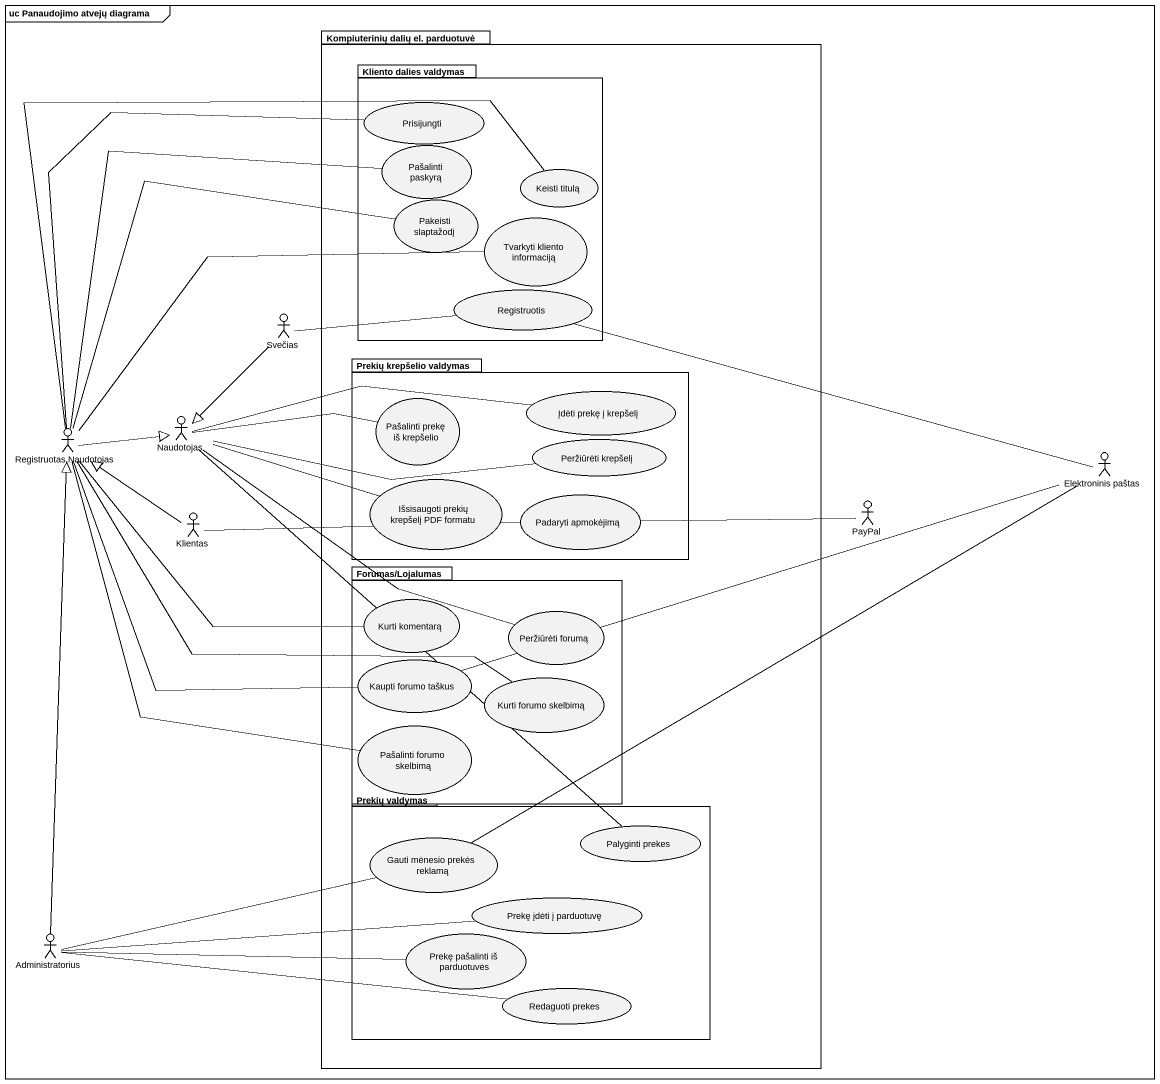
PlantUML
@startuml
mainframe uc Panaudojimo atvejų diagrama
package "Kompiuterinių dalių el. parduotuvė" as Kompiuterinių_dalių_el {
  package "Kliento dalies valdymas" as Kliento_dalies_valdymas {
    usecase Prisijungti
    usecase "Pašalinti paskyrą" as Pašalinti_paskyrą
    usecase "Pakeisti slaptažodį" as Pakeisti_slaptažodį
    usecase "Keisti titulą" as Keisti_titulą
    usecase "Tvarkyti kliento informaciją" as Tvarkyti_kliento_informaciją
    usecase Registruotis
  }
  package "Prekių krepšelio valdymas" as Prekių_krepšelio_valdymas {
    usecase "Įdėti prekę į krepšelį" as Įdėti_prekę_į_krepšelį
    usecase "Pašalinti prekę iš krepšelio" as Pašalinti_prekę_iš_krepšelio
    usecase "Peržiūrėti krepšelį" as Peržiūrėti_krepšelį
    usecase "Išsisaugoti prekių krepšelį PDF formatu" as Išsisaugoti_prekių_krepšelį
    usecase "Padaryti apmokėjimą" as Padaryti_apmokėjimą
  }
  package "Forumas/Lojalumas" as Forumas_Lojalumas {
    usecase "Kurti komentarą" as Kurti_komentarą
    usecase "Peržiūrėti forumą" as Peržiūrėti_forumą
    usecase "Kaupti forumo taškus" as Kaupti_forumo_taškus
    usecase "Kurti forumo skelbimą" as Kurti_forumo_skelbimą
    usecase "Pašalinti forumo skelbimą" as Pašalinti_forumo_skelbimą
  }
  package "Prekių valdymas" as Prekių_valdymas {
    usecase "Gauti mėnesio prekės reklamą" as Gauti_mėnesio_prekės_reklamą
    usecase "Palyginti prekes" as Palyginti_prekes
    usecase "Prekę įdėti į parduotuvę" as Prekę_įdėti_į_parduotuvę
    usecase "Prekę pašalinti iš parduotuvės" as Prekę_pašalinti_iš
    usecase "Redaguoti prekes" as Redaguoti_prekes
  }
}
actor Svečias
actor "Registruotas Naudotojas" as Registruotas_Naudotojas
actor Naudotojas
actor "Elektroninis paštas" as Elektroninis_paštas
actor PayPal
actor Klientas
actor Administratorius
Prisijungti -- Registruotas_Naudotojas
Pašalinti_paskyrą -- Registruotas_Naudotojas
Pakeisti_slaptažodį -left- Registruotas_Naudotojas
Keisti_titulą -left- Registruotas_Naudotojas
Tvarkyti_kliento_informaciją -left- Registruotas_Naudotojas
Svečias --|> Naudotojas
Registruotis -left- Svečias
Registruotis -right- Elektroninis_paštas
Įdėti_prekę_į_krepšelį -left- Naudotojas
Registruotas_Naudotojas -right-|> Naudotojas
Naudotojas -right- Peržiūrėti_forumą
Pašalinti_prekę_iš_krepšelio -left- Naudotojas
Peržiūrėti_krepšelį -left- Naudotojas
Elektroninis_paštas -left- Kaupti_forumo_taškus
Išsisaugoti_prekių_krepšelį -left- Naudotojas
Padaryti_apmokėjimą -left- Klientas
PayPal -left- Padaryti_apmokėjimą
Klientas -up-|> Registruotas_Naudotojas
Kurti_komentarą -left- Registruotas_Naudotojas
Kaupti_forumo_taškus -up- Registruotas_Naudotojas
Kurti_forumo_skelbimą -left- Registruotas_Naudotojas
Pašalinti_forumo_skelbimą -up- Registruotas_Naudotojas
Gauti_mėnesio_prekės_reklamą -right- Elektroninis_paštas
Palyginti_prekes -up- Naudotojas
Prekę_įdėti_į_parduotuvę -left- Administratorius
Administratorius -up-|> Registruotas_Naudotojas
Administratorius -right- Gauti_mėnesio_prekės_reklamą
Prekę_pašalinti_iš -left- Administratorius
Redaguoti_prekes -left- Administratorius
@enduml
